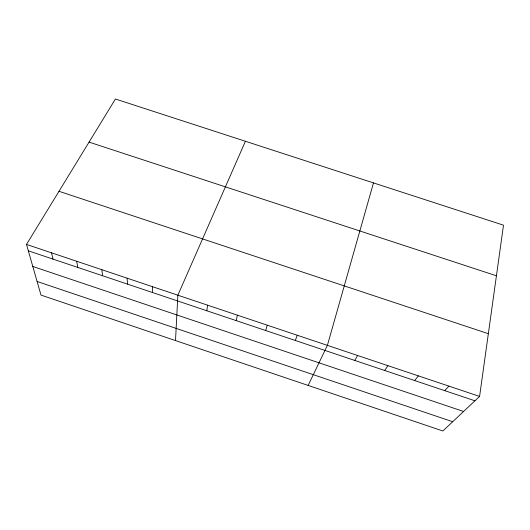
<?xml version="1.0" encoding="UTF-8"?>
<svg xmlns="http://www.w3.org/2000/svg" width="530" height="530" viewBox="0 0 530 530"><rect width="100%" height="100%" fill="white"/><g stroke="black" fill="none" stroke-linecap="round" stroke-linejoin="round"><path stroke-width="0.79" d="M175.51 340.578L177.861 295.197L245.41 141.265M206.839 310.765L207.561 305.161M479.584 396.413L503.5 225.177L115.427 99.011L26.5 244.423L40.989 295.084L442.861 430.989L479.584 396.413L26.5 244.423M236.214 320.63L237.36 315.158M373.484 182.91L327.394 345.361L308.142 385.429M265.696 330.528L267.266 325.188M295.276 340.465L297.277 335.258M354.742 360.433L357.617 355.498M384.634 370.47L387.947 365.673M414.632 380.54L418.382 375.883M444.73 390.65L448.93 386.132M89.066 142.113L496.431 275.792M58.996 191.29L488.342 333.688M28.328 250.823L474.933 400.793M32.8 266.464L463.584 411.479M37.1 281.476L452.706 421.721M51.542 252.823L53.02 259.117M76.651 261.25L77.784 267.431M101.84 269.697L102.621 275.766M127.107 278.171L127.525 284.133M152.448 286.677L152.507 292.52"/></g></svg>
